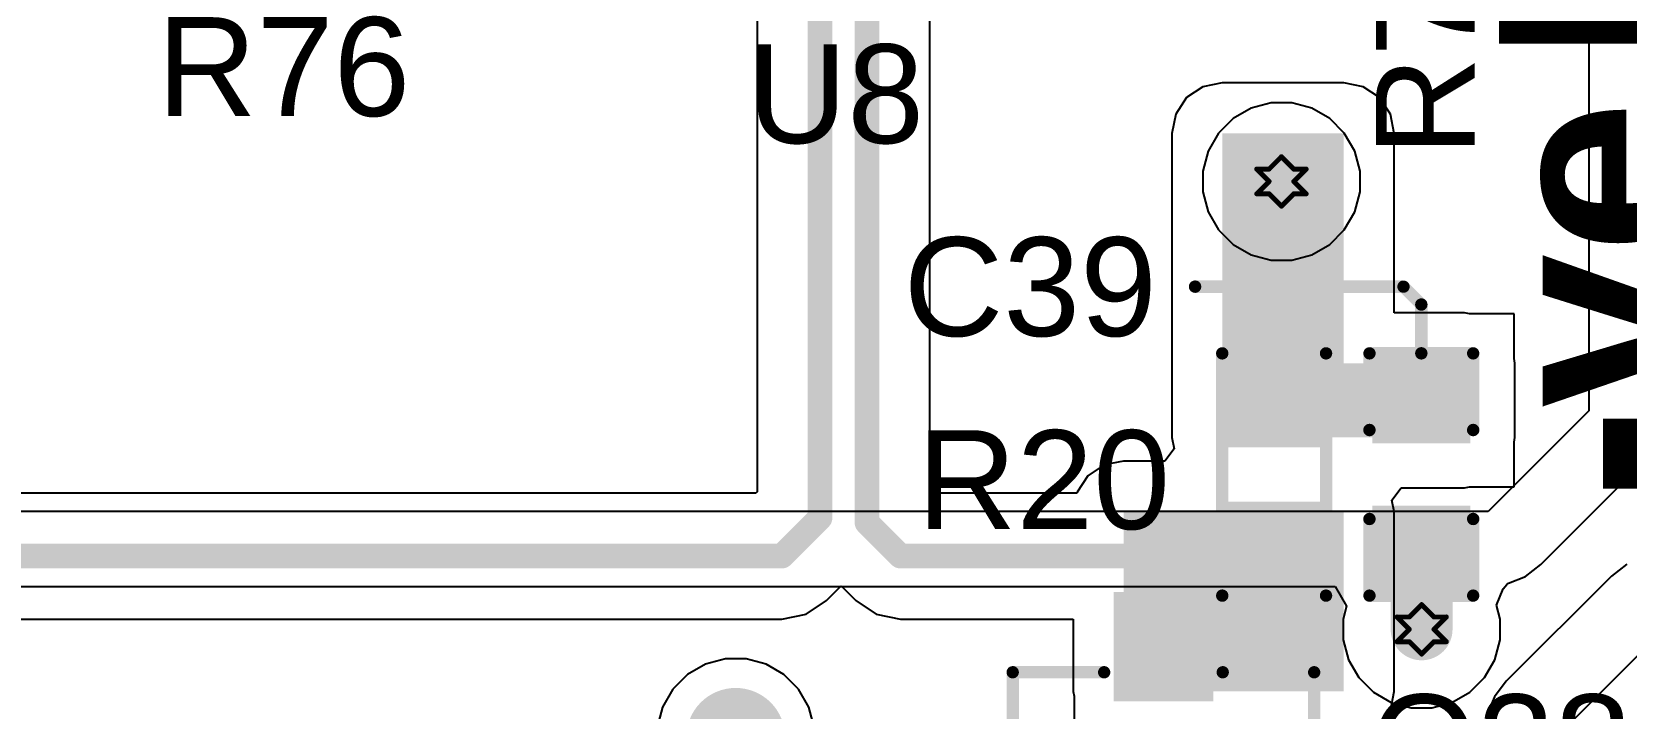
# Model space of a CAD drawing. Header units: inches. Extents: x -3 to 5437, y -3 to 5435.
# Drawn here: x 170.84 to 187.23, y 19.9 to 26.85 of the extents above; entities that cross this region are included whole.
import ezdxf

# ---------------------------------------------------------------- set-up
doc = ezdxf.new("R2010")
doc.units = ezdxf.units.IN
for name, color, linetype in [('Bottom Layer', 5, 'Continuous'), ('Bottom Solder', 6, 'Continuous'), ('Drill Drawing', 1, 'Continuous'), ('GND', 16, 'Continuous'), ('PWR', 76, 'Continuous'), ('Top Layer', 1, 'Continuous'), ('Top Overlay', 2, 'Continuous'), ('Top Paste', 8, 'Continuous'), ('Top Solder', 216, 'Continuous'), ('Via Holes', 16, 'Continuous')]:
    doc.layers.add(name, color=color, linetype=linetype)
doc.styles.add('Arial', font='', dxfattribs={"height": 0.2})
doc.styles.add('Arial_Bold', font='', dxfattribs={"height": 0.2})
doc.styles.get('Arial').set_extended_font_data('Arial')
doc.styles.get('Arial_Bold').set_extended_font_data('Arial', bold=True)

# ---------------------------------------------------------------- blocks, each defined once
blk = doc.blocks.new('SOT_23_152')
at = {"layer": 'Top Layer'}
for points in [[(-0.41, 1.46), (0.41, 1.46), (0.41, 0.54), (-0.41, 0.54)], [(-1.36, -0.54), (-0.54, -0.54), (-0.54, -1.46), (-1.36, -1.46)], [(0.54, -0.54), (1.36, -0.54), (1.36, -1.46), (0.54, -1.46)]]:
    blk.add_hatch(color=1, dxfattribs=at).paths.add_polyline_path(points)
at = {"layer": 'Top Paste'}
for points in [[(-0.41, 1.46), (0.41, 1.46), (0.41, 0.54), (-0.41, 0.54)], [(-1.36, -0.54), (-0.54, -0.54), (-0.54, -1.46), (-1.36, -1.46)], [(0.54, -0.54), (1.36, -0.54), (1.36, -1.46), (0.54, -1.46)]]:
    blk.add_hatch(color=8, dxfattribs=at).paths.add_polyline_path(points)
at = {"layer": 'Top Solder'}
for points in [[(-0.512, 1.562), (0.512, 1.562), (0.512, 0.438), (-0.512, 0.438)], [(-1.462, -0.438), (-0.438, -0.438), (-0.438, -1.562), (-1.462, -1.562)], [(0.438, -0.438), (1.462, -0.438), (1.462, -1.562), (0.438, -1.562)]]:
    blk.add_hatch(color=216, dxfattribs=at).paths.add_polyline_path(points)
at = {"layer": 'Top Overlay'}
for points in [[(-1.549, -0.686, 0.127, 0.127, 0), (-1.549, 0.737, 0.127, 0.127, 0)], [(-1.549, 0.737, 0.127, 0.127, 0), (-0.61, 0.737, 0.127, 0.127, 0)], [(0.61, 0.737, 0.127, 0.127, 0), (1.549, 0.737, 0.127, 0.127, 0)], [(1.549, -0.686, 0.127, 0.127, 0), (1.549, 0.737, 0.127, 0.127, 0)], [(-0.33, -0.737, 0.127, 0.127, 0), (0.33, -0.737, 0.127, 0.127, 0)]]:
    blk.add_lwpolyline(points, format="xyseb", dxfattribs=at)
for points in [[(-1.581, 0.737, 0.0635, 0.0635, 1), (-1.518, 0.737, 0.0635, 0.0635, 1)], [(-1.581, 0.737, 0.0635, 0.0635, 1), (-1.518, 0.737, 0.0635, 0.0635, 1)], [(-0.641, 0.737, 0.0635, 0.0635, 1), (-0.578, 0.737, 0.0635, 0.0635, 1)], [(0.578, 0.737, 0.0635, 0.0635, 1), (0.641, 0.737, 0.0635, 0.0635, 1)], [(1.518, 0.737, 0.0635, 0.0635, 1), (1.581, 0.737, 0.0635, 0.0635, 1)], [(1.518, 0.737, 0.0635, 0.0635, 1), (1.581, 0.737, 0.0635, 0.0635, 1)], [(-1.581, -0.686, 0.0635, 0.0635, 1), (-1.518, -0.686, 0.0635, 0.0635, 1)], [(1.518, -0.686, 0.0635, 0.0635, 1), (1.581, -0.686, 0.0635, 0.0635, 1)], [(-0.362, -0.737, 0.0635, 0.0635, 1), (-0.298, -0.737, 0.0635, 0.0635, 1)], [(0.298, -0.737, 0.0635, 0.0635, 1), (0.362, -0.737, 0.0635, 0.0635, 1)], [(-1.636, -1.143, 0.254, 0.254, 1), (-1.819, -1.143, 0.254, 0.254, 1)], [(-1.882, -1.143, 0.127, 0.127, 1), (-1.755, -1.143, 0.127, 0.127, 1)], [(-1.699, -1.143, 0.127, 0.127, 1), (-1.572, -1.143, 0.127, 0.127, 1)]]:
    blk.add_lwpolyline(points, format="xyseb", close=True, dxfattribs=at)
blk = doc.blocks.new('RES_0603_441')
at = {"layer": 'Top Layer'}
for points in [[(-0.381, 0.4445), (-0.381, -0.4445), (-1.143, -0.4445), (-1.143, 0.4445)], [(1.143, 0.4445), (1.143, -0.4445), (0.381, -0.4445), (0.381, 0.4445)]]:
    blk.add_hatch(color=1, dxfattribs=at).paths.add_polyline_path(points)
at = {"layer": 'Top Paste'}
for points in [[(-0.381, 0.4445), (-0.381, -0.4445), (-1.143, -0.4445), (-1.143, 0.4445)], [(1.143, 0.4445), (1.143, -0.4445), (0.381, -0.4445), (0.381, 0.4445)]]:
    blk.add_hatch(color=8, dxfattribs=at).paths.add_polyline_path(points)
at = {"layer": 'Top Solder'}
for points in [[(-0.2794, 0.5461), (-0.2794, -0.5461), (-1.2446, -0.5461), (-1.2446, 0.5461)], [(1.2446, 0.5461), (1.2446, -0.5461), (0.2794, -0.5461), (0.2794, 0.5461)]]:
    blk.add_hatch(color=216, dxfattribs=at).paths.add_polyline_path(points)
at = {"layer": 'Top Overlay'}
for points in [[(-1.2446, 0.5334, 0.127, 0.127, 0), (-1.2446, -0.5334, 0.127, 0.127, 0)], [(-1.2446, 0.5334, 0.127, 0.127, 0), (1.2446, 0.5334, 0.127, 0.127, 0)], [(1.2446, 0.5334, 0.127, 0.127, 0), (1.2446, -0.5334, 0.127, 0.127, 0)], [(-1.2446, -0.5334, 0.127, 0.127, 0), (1.2446, -0.5334, 0.127, 0.127, 0)]]:
    blk.add_lwpolyline(points, format="xyseb", dxfattribs=at)
for points in [[(-1.27635, 0.5334, 0.0635, 0.0635, 1), (-1.21285, 0.5334, 0.0635, 0.0635, 1)], [(-1.27635, 0.5334, 0.0635, 0.0635, 1), (-1.21285, 0.5334, 0.0635, 0.0635, 1)], [(1.21285, 0.5334, 0.0635, 0.0635, 1), (1.27635, 0.5334, 0.0635, 0.0635, 1)], [(1.21285, 0.5334, 0.0635, 0.0635, 1), (1.27635, 0.5334, 0.0635, 0.0635, 1)], [(-1.27635, -0.5334, 0.0635, 0.0635, 1), (-1.21285, -0.5334, 0.0635, 0.0635, 1)], [(-1.27635, -0.5334, 0.0635, 0.0635, 1), (-1.21285, -0.5334, 0.0635, 0.0635, 1)], [(1.21285, -0.5334, 0.0635, 0.0635, 1), (1.27635, -0.5334, 0.0635, 0.0635, 1)], [(1.21285, -0.5334, 0.0635, 0.0635, 1), (1.27635, -0.5334, 0.0635, 0.0635, 1)]]:
    blk.add_lwpolyline(points, format="xyseb", close=True, dxfattribs=at)
blk = doc.blocks.new('C__0603_478')
at = {"layer": 'Top Layer'}
for points in [[(-0.381, 0.445), (-0.381, -0.445), (-1.143, -0.445), (-1.143, 0.445)], [(1.143, 0.445), (1.143, -0.445), (0.381, -0.445), (0.381, 0.445)]]:
    blk.add_hatch(color=1, dxfattribs=at).paths.add_polyline_path(points)
at = {"layer": 'Top Paste'}
for points in [[(-0.381, 0.445), (-0.381, -0.445), (-1.143, -0.445), (-1.143, 0.445)], [(1.143, 0.445), (1.143, -0.445), (0.381, -0.445), (0.381, 0.445)]]:
    blk.add_hatch(color=8, dxfattribs=at).paths.add_polyline_path(points)
at = {"layer": 'Top Solder'}
for points in [[(-0.321, 0.504), (-0.321, -0.504), (-1.203, -0.504), (-1.203, 0.504)], [(1.203, 0.504), (1.203, -0.504), (0.321, -0.504), (0.321, 0.504)]]:
    blk.add_hatch(color=216, dxfattribs=at).paths.add_polyline_path(points)
at = {"layer": 'Top Overlay'}
for points in [[(-1.245, -0.533, 0.127, 0.127, 0), (-1.245, 0.533, 0.127, 0.127, 0)], [(-0.457, 0.533, 0.127, 0.127, 0), (-1.245, 0.533, 0.127, 0.127, 0)], [(1.245, 0.533, 0.127, 0.127, 0), (0.457, 0.533, 0.127, 0.127, 0)], [(1.245, -0.533, 0.127, 0.127, 0), (1.245, 0.533, 0.127, 0.127, 0)], [(-0.457, -0.533, 0.127, 0.127, 0), (-1.245, -0.533, 0.127, 0.127, 0)], [(1.245, -0.533, 0.127, 0.127, 0), (0.457, -0.533, 0.127, 0.127, 0)]]:
    blk.add_lwpolyline(points, format="xyseb", dxfattribs=at)
for points in [[(-1.276, 0.533, 0.0635, 0.0635, 1), (-1.213, 0.533, 0.0635, 0.0635, 1)], [(-1.276, 0.533, 0.0635, 0.0635, 1), (-1.213, 0.533, 0.0635, 0.0635, 1)], [(-0.489, 0.533, 0.0635, 0.0635, 1), (-0.425, 0.533, 0.0635, 0.0635, 1)], [(0.425, 0.533, 0.0635, 0.0635, 1), (0.489, 0.533, 0.0635, 0.0635, 1)], [(1.213, 0.533, 0.0635, 0.0635, 1), (1.276, 0.533, 0.0635, 0.0635, 1)], [(1.213, 0.533, 0.0635, 0.0635, 1), (1.276, 0.533, 0.0635, 0.0635, 1)], [(-1.276, -0.533, 0.0635, 0.0635, 1), (-1.213, -0.533, 0.0635, 0.0635, 1)], [(-1.276, -0.533, 0.0635, 0.0635, 1), (-1.213, -0.533, 0.0635, 0.0635, 1)], [(-0.489, -0.533, 0.0635, 0.0635, 1), (-0.425, -0.533, 0.0635, 0.0635, 1)], [(0.425, -0.533, 0.0635, 0.0635, 1), (0.489, -0.533, 0.0635, 0.0635, 1)], [(1.213, -0.533, 0.0635, 0.0635, 1), (1.276, -0.533, 0.0635, 0.0635, 1)], [(1.213, -0.533, 0.0635, 0.0635, 1), (1.276, -0.533, 0.0635, 0.0635, 1)]]:
    blk.add_lwpolyline(points, format="xyseb", close=True, dxfattribs=at)

msp = doc.modelspace()

# ---------------------------------------------------------------- hatches: boundary and pattern name
at = {"layer": 'Bottom Layer'}
h = msp.add_hatch(color=5, dxfattribs=at)
edge = h.paths.add_edge_path()
edge.add_arc((183.683, 25.313), 0.3, 0, 360)
h = msp.add_hatch(color=5, dxfattribs=at)
edge = h.paths.add_edge_path()
edge.add_arc((185.124, 20.711), 0.3, 0, 360)
at = {"layer": 'Bottom Solder'}
h = msp.add_hatch(color=6, dxfattribs=at)
edge = h.paths.add_edge_path()
edge.add_arc((183.683, 25.313), 0.15, 0, 360)
h = msp.add_hatch(color=6, dxfattribs=at)
edge = h.paths.add_edge_path()
edge.add_arc((185.124, 20.711), 0.15, 0, 360)
at = {"layer": 'GND'}
h = msp.add_hatch(color=16, dxfattribs=at)
edge = h.paths.add_edge_path()
edge.add_arc((183.683, 25.313), 0.3, 0, 360)
h = msp.add_hatch(color=16, dxfattribs=at)
edge = h.paths.add_edge_path()
edge.add_arc((185.124, 20.711), 0.3, 0, 360)
at = {"layer": 'PWR'}
h = msp.add_hatch(color=76, dxfattribs=at)
edge = h.paths.add_edge_path()
edge.add_arc((183.683, 25.313), 0.3, 0, 360)
h = msp.add_hatch(color=76, dxfattribs=at)
edge = h.paths.add_edge_path()
edge.add_arc((185.124, 20.711), 0.3, 0, 360)
at = {"layer": 'Top Layer'}
for points in [[(183.074, 22.683), (184.324, 22.683), (184.324, 25.807), (183.074, 25.807)], [(183.074, 22.683), (185.566, 22.683), (185.566, 23.445), (183.074, 23.445)], [(182.06, 20.073), (184.324, 20.073), (184.324, 21.921), (182.06, 21.921)]]:
    msp.add_hatch(color=1, dxfattribs=at).paths.add_polyline_path(points)
h = msp.add_hatch(color=1, dxfattribs=at)
edge = h.paths.add_edge_path()
edge.add_arc((183.683, 25.313), 0.3, 0, 360)
h = msp.add_hatch(color=1, dxfattribs=at)
edge = h.paths.add_edge_path()
edge.add_arc((185.124, 20.711), 0.3, 0, 360)
at = {"layer": 'Top Solder'}
h = msp.add_hatch(color=216, dxfattribs=at)
edge = h.paths.add_edge_path()
edge.add_arc((183.683, 25.313), 0.15, 0, 360)
h = msp.add_hatch(color=216, dxfattribs=at)
edge = h.paths.add_edge_path()
edge.add_arc((185.124, 20.711), 0.15, 0, 360)
at = {"layer": 'Via Holes'}
h = msp.add_hatch(color=7, dxfattribs=at)
edge = h.paths.add_edge_path()
edge.add_arc((183.683, 25.313), 0.15, 0, 360)
h = msp.add_hatch(color=7, dxfattribs=at)
edge = h.paths.add_edge_path()
edge.add_arc((185.124, 20.711), 0.15, 0, 360)

# ---------------------------------------------------------------- linework, layer by layer
at = {"layer": 'Bottom Layer'}
for p, q in [((183.371, 26.066), (183.187, 25.959)), ((183.577, 26.121), (183.371, 26.066)), ((183.789, 26.121), (183.577, 26.121)), ((183.995, 26.066), (183.789, 26.121)), ((184.179, 25.959), (183.995, 26.066)), ((183.187, 25.959), (183.036, 25.809)), ((184.329, 25.809), (184.179, 25.959)), ((183.036, 25.809), (182.93, 25.625)), ((184.436, 25.625), (184.329, 25.809)), ((182.93, 25.625), (182.875, 25.419)), ((184.491, 25.419), (184.436, 25.625)), ((182.875, 25.419), (182.875, 25.206)), ((184.491, 25.206), (184.491, 25.419)), ((182.875, 25.206), (182.93, 25.001)), ((184.436, 25.001), (184.491, 25.206)), ((182.93, 25.001), (183.036, 24.817)), ((184.329, 24.817), (184.436, 25.001)), ((183.036, 24.817), (183.187, 24.666)), ((184.179, 24.666), (184.329, 24.817)), ((183.187, 24.666), (183.371, 24.56)), ((183.995, 24.56), (184.179, 24.666)), ((183.371, 24.56), (183.577, 24.505)), ((183.577, 24.505), (183.789, 24.505)), ((183.789, 24.505), (183.995, 24.56)), ((187.235, 21.381), (187.075, 21.259)), ((187.075, 21.259), (185.994, 20.178)), ((187.075, 21.259), (187.075, 21.259)), ((186.538, 19.634), (187.619, 20.715)), ((185.994, 20.178), (185.872, 20.018)), ((185.994, 20.178), (185.994, 20.178)), ((185.872, 20.018), (185.795, 19.833))]:
    msp.add_line(p, q, dxfattribs=at)
at = {"layer": 'Drill Drawing'}
for points in [[(183.556, 25.44, 0.0508, 0.0508, 0), (183.683, 25.567, 0.0508, 0.0508, 0)], [(183.683, 25.567, 0.0508, 0.0508, 0), (183.81, 25.44, 0.0508, 0.0508, 0)], [(183.429, 25.44, 0.0508, 0.0508, 0), (183.556, 25.313, 0.0508, 0.0508, 0)], [(183.429, 25.44, 0.0508, 0.0508, 0), (183.556, 25.44, 0.0508, 0.0508, 0)], [(183.81, 25.44, 0.0508, 0.0508, 0), (183.937, 25.44, 0.0508, 0.0508, 0)], [(183.81, 25.313, 0.0508, 0.0508, 0), (183.937, 25.44, 0.0508, 0.0508, 0)], [(183.429, 25.186, 0.0508, 0.0508, 0), (183.556, 25.313, 0.0508, 0.0508, 0)], [(183.81, 25.313, 0.0508, 0.0508, 0), (183.937, 25.186, 0.0508, 0.0508, 0)], [(183.429, 25.186, 0.0508, 0.0508, 0), (183.556, 25.186, 0.0508, 0.0508, 0)], [(183.556, 25.186, 0.0508, 0.0508, 0), (183.683, 25.059, 0.0508, 0.0508, 0)], [(183.683, 25.059, 0.0508, 0.0508, 0), (183.81, 25.186, 0.0508, 0.0508, 0)], [(183.81, 25.186, 0.0508, 0.0508, 0), (183.937, 25.186, 0.0508, 0.0508, 0)], [(184.997, 20.838, 0.0508, 0.0508, 0), (185.124, 20.965, 0.0508, 0.0508, 0)], [(185.124, 20.965, 0.0508, 0.0508, 0), (185.251, 20.838, 0.0508, 0.0508, 0)], [(184.87, 20.838, 0.0508, 0.0508, 0), (184.997, 20.711, 0.0508, 0.0508, 0)], [(184.87, 20.838, 0.0508, 0.0508, 0), (184.997, 20.838, 0.0508, 0.0508, 0)], [(185.251, 20.838, 0.0508, 0.0508, 0), (185.378, 20.838, 0.0508, 0.0508, 0)], [(185.251, 20.711, 0.0508, 0.0508, 0), (185.378, 20.838, 0.0508, 0.0508, 0)], [(184.87, 20.584, 0.0508, 0.0508, 0), (184.997, 20.711, 0.0508, 0.0508, 0)], [(185.251, 20.711, 0.0508, 0.0508, 0), (185.378, 20.584, 0.0508, 0.0508, 0)], [(184.87, 20.584, 0.0508, 0.0508, 0), (184.997, 20.584, 0.0508, 0.0508, 0)], [(184.997, 20.584, 0.0508, 0.0508, 0), (185.124, 20.457, 0.0508, 0.0508, 0)], [(185.124, 20.457, 0.0508, 0.0508, 0), (185.251, 20.584, 0.0508, 0.0508, 0)], [(185.251, 20.584, 0.0508, 0.0508, 0), (185.378, 20.584, 0.0508, 0.0508, 0)]]:
    msp.add_lwpolyline(points, format="xyseb", dxfattribs=at)
for points in [[(183.67, 25.567, 0.0254, 0.0254, 1), (183.696, 25.567, 0.0254, 0.0254, 1)], [(183.67, 25.567, 0.0254, 0.0254, 1), (183.696, 25.567, 0.0254, 0.0254, 1)], [(183.416, 25.44, 0.0254, 0.0254, 1), (183.442, 25.44, 0.0254, 0.0254, 1)], [(183.416, 25.44, 0.0254, 0.0254, 1), (183.442, 25.44, 0.0254, 0.0254, 1)], [(183.543, 25.44, 0.0254, 0.0254, 1), (183.569, 25.44, 0.0254, 0.0254, 1)], [(183.543, 25.44, 0.0254, 0.0254, 1), (183.569, 25.44, 0.0254, 0.0254, 1)], [(183.797, 25.44, 0.0254, 0.0254, 1), (183.823, 25.44, 0.0254, 0.0254, 1)], [(183.797, 25.44, 0.0254, 0.0254, 1), (183.823, 25.44, 0.0254, 0.0254, 1)], [(183.924, 25.44, 0.0254, 0.0254, 1), (183.95, 25.44, 0.0254, 0.0254, 1)], [(183.924, 25.44, 0.0254, 0.0254, 1), (183.95, 25.44, 0.0254, 0.0254, 1)], [(183.543, 25.313, 0.0254, 0.0254, 1), (183.569, 25.313, 0.0254, 0.0254, 1)], [(183.543, 25.313, 0.0254, 0.0254, 1), (183.569, 25.313, 0.0254, 0.0254, 1)], [(183.797, 25.313, 0.0254, 0.0254, 1), (183.823, 25.313, 0.0254, 0.0254, 1)], [(183.797, 25.313, 0.0254, 0.0254, 1), (183.823, 25.313, 0.0254, 0.0254, 1)], [(183.416, 25.186, 0.0254, 0.0254, 1), (183.442, 25.186, 0.0254, 0.0254, 1)], [(183.416, 25.186, 0.0254, 0.0254, 1), (183.442, 25.186, 0.0254, 0.0254, 1)], [(183.543, 25.186, 0.0254, 0.0254, 1), (183.569, 25.186, 0.0254, 0.0254, 1)], [(183.543, 25.186, 0.0254, 0.0254, 1), (183.569, 25.186, 0.0254, 0.0254, 1)], [(183.67, 25.059, 0.0254, 0.0254, 1), (183.696, 25.059, 0.0254, 0.0254, 1)], [(183.67, 25.059, 0.0254, 0.0254, 1), (183.696, 25.059, 0.0254, 0.0254, 1)], [(183.797, 25.186, 0.0254, 0.0254, 1), (183.823, 25.186, 0.0254, 0.0254, 1)], [(183.797, 25.186, 0.0254, 0.0254, 1), (183.823, 25.186, 0.0254, 0.0254, 1)], [(183.924, 25.186, 0.0254, 0.0254, 1), (183.95, 25.186, 0.0254, 0.0254, 1)], [(183.924, 25.186, 0.0254, 0.0254, 1), (183.95, 25.186, 0.0254, 0.0254, 1)], [(185.111, 20.965, 0.0254, 0.0254, 1), (185.137, 20.965, 0.0254, 0.0254, 1)], [(185.111, 20.965, 0.0254, 0.0254, 1), (185.137, 20.965, 0.0254, 0.0254, 1)], [(184.857, 20.838, 0.0254, 0.0254, 1), (184.883, 20.838, 0.0254, 0.0254, 1)], [(184.857, 20.838, 0.0254, 0.0254, 1), (184.883, 20.838, 0.0254, 0.0254, 1)], [(184.984, 20.838, 0.0254, 0.0254, 1), (185.01, 20.838, 0.0254, 0.0254, 1)], [(184.984, 20.838, 0.0254, 0.0254, 1), (185.01, 20.838, 0.0254, 0.0254, 1)], [(185.238, 20.838, 0.0254, 0.0254, 1), (185.264, 20.838, 0.0254, 0.0254, 1)], [(185.238, 20.838, 0.0254, 0.0254, 1), (185.264, 20.838, 0.0254, 0.0254, 1)], [(185.365, 20.838, 0.0254, 0.0254, 1), (185.391, 20.838, 0.0254, 0.0254, 1)], [(185.365, 20.838, 0.0254, 0.0254, 1), (185.391, 20.838, 0.0254, 0.0254, 1)], [(184.984, 20.711, 0.0254, 0.0254, 1), (185.01, 20.711, 0.0254, 0.0254, 1)], [(184.984, 20.711, 0.0254, 0.0254, 1), (185.01, 20.711, 0.0254, 0.0254, 1)], [(185.238, 20.711, 0.0254, 0.0254, 1), (185.264, 20.711, 0.0254, 0.0254, 1)], [(185.238, 20.711, 0.0254, 0.0254, 1), (185.264, 20.711, 0.0254, 0.0254, 1)], [(184.857, 20.584, 0.0254, 0.0254, 1), (184.883, 20.584, 0.0254, 0.0254, 1)], [(184.857, 20.584, 0.0254, 0.0254, 1), (184.883, 20.584, 0.0254, 0.0254, 1)], [(184.984, 20.584, 0.0254, 0.0254, 1), (185.01, 20.584, 0.0254, 0.0254, 1)], [(184.984, 20.584, 0.0254, 0.0254, 1), (185.01, 20.584, 0.0254, 0.0254, 1)], [(185.238, 20.584, 0.0254, 0.0254, 1), (185.264, 20.584, 0.0254, 0.0254, 1)], [(185.238, 20.584, 0.0254, 0.0254, 1), (185.264, 20.584, 0.0254, 0.0254, 1)], [(185.365, 20.584, 0.0254, 0.0254, 1), (185.391, 20.584, 0.0254, 0.0254, 1)], [(185.365, 20.584, 0.0254, 0.0254, 1), (185.391, 20.584, 0.0254, 0.0254, 1)], [(185.111, 20.457, 0.0254, 0.0254, 1), (185.137, 20.457, 0.0254, 0.0254, 1)], [(185.111, 20.457, 0.0254, 0.0254, 1), (185.137, 20.457, 0.0254, 0.0254, 1)]]:
    msp.add_lwpolyline(points, format="xyseb", close=True, dxfattribs=at)
at = {"layer": 'GND'}
for p, q in [((183.371, 26.066), (183.187, 25.959)), ((183.577, 26.121), (183.371, 26.066)), ((183.789, 26.121), (183.577, 26.121)), ((183.995, 26.066), (183.789, 26.121)), ((184.179, 25.959), (183.995, 26.066)), ((183.187, 25.959), (183.036, 25.809)), ((184.329, 25.809), (184.179, 25.959)), ((183.036, 25.809), (182.93, 25.625)), ((184.436, 25.625), (184.329, 25.809)), ((182.93, 25.625), (182.875, 25.419)), ((184.491, 25.419), (184.436, 25.625)), ((182.875, 25.419), (182.875, 25.206)), ((184.491, 25.206), (184.491, 25.419)), ((182.875, 25.206), (182.93, 25.001)), ((184.436, 25.001), (184.491, 25.206)), ((182.93, 25.001), (183.036, 24.817)), ((184.329, 24.817), (184.436, 25.001)), ((183.036, 24.817), (183.187, 24.666)), ((184.179, 24.666), (184.329, 24.817)), ((183.187, 24.666), (183.371, 24.56)), ((183.995, 24.56), (184.179, 24.666)), ((183.371, 24.56), (183.577, 24.505)), ((183.577, 24.505), (183.789, 24.505)), ((183.789, 24.505), (183.995, 24.56))]:
    msp.add_line(p, q, dxfattribs=at)
at = {"layer": 'PWR'}
for p, q in [((186.842, 29.439), (186.842, 22.957)), ((186.842, 22.957), (185.807, 21.921)), ((186.35, 21.378), (187.386, 22.413)), ((185.807, 21.921), (155.931, 21.921)), ((186.191, 21.255), (186.35, 21.378)), ((186.35, 21.378), (186.35, 21.378)), ((164.354, 21.152), (184.234, 21.152)), ((184.234, 21.152), (184.351, 20.949)), ((185.962, 21.126), (185.999, 21.171)), ((185.999, 21.171), (186.018, 21.184)), ((186.018, 21.184), (186.191, 21.255)), ((185.894, 20.959), (185.962, 21.126)), ((184.351, 20.949), (184.316, 20.817)), ((184.316, 20.817), (184.316, 20.604)), ((185.932, 20.817), (185.894, 20.959)), ((185.932, 20.604), (185.932, 20.817)), ((184.316, 20.604), (184.371, 20.399)), ((185.877, 20.399), (185.932, 20.604)), ((177.761, 20.354), (177.577, 20.247)), ((177.967, 20.409), (177.761, 20.354)), ((178.18, 20.409), (177.967, 20.409)), ((178.385, 20.354), (178.18, 20.409)), ((178.569, 20.247), (178.385, 20.354)), ((184.371, 20.399), (184.477, 20.215)), ((185.77, 20.215), (185.877, 20.399)), ((177.577, 20.247), (177.427, 20.097)), ((178.72, 20.097), (178.569, 20.247)), ((184.477, 20.215), (184.628, 20.064)), ((185.62, 20.064), (185.77, 20.215)), ((177.427, 20.097), (177.32, 19.913)), ((178.826, 19.913), (178.72, 20.097)), ((184.628, 20.064), (184.812, 19.958)), ((185.436, 19.958), (185.62, 20.064)), ((177.32, 19.913), (177.265, 19.707)), ((178.881, 19.707), (178.826, 19.913)), ((184.812, 19.958), (185.017, 19.903)), ((185.017, 19.903), (185.23, 19.903)), ((185.23, 19.903), (185.436, 19.958))]:
    msp.add_line(p, q, dxfattribs=at)
at = {"layer": 'Top Layer'}
for p, q in [((178.292, 27.159), (178.292, 22.124)), ((180.07, 22.111), (180.07, 27.185)), ((182.876, 26.286), (182.708, 26.174)), ((183.074, 26.325), (182.876, 26.286)), ((184.324, 26.325), (183.074, 26.325)), ((184.523, 26.286), (184.324, 26.325)), ((184.691, 26.174), (184.523, 26.286)), ((182.708, 26.174), (182.596, 26.005)), ((184.803, 26.005), (184.691, 26.174)), ((182.596, 26.005), (182.556, 25.807)), ((184.842, 25.807), (184.803, 26.005)), ((182.556, 25.807), (182.556, 23.445)), ((184.842, 23.963), (184.842, 25.807)), ((185.566, 23.963), (184.842, 23.963)), ((185.616, 23.953), (185.566, 23.963)), ((186.074, 23.953), (185.616, 23.953)), ((186.074, 23.495), (186.074, 23.953)), ((182.556, 23.445), (182.556, 22.683)), ((186.083, 23.445), (186.074, 23.495)), ((186.083, 22.683), (186.083, 23.445)), ((182.556, 22.683), (182.579, 22.566)), ((186.074, 22.633), (186.083, 22.683)), ((186.074, 22.175), (186.074, 22.633)), ((182.579, 22.566), (182.485, 22.439)), ((181.862, 22.4), (181.694, 22.287)), ((182.06, 22.439), (181.862, 22.4)), ((182.485, 22.439), (182.06, 22.439)), ((181.694, 22.287), (181.582, 22.119)), ((184.819, 22.038), (184.913, 22.165)), ((184.913, 22.165), (185.566, 22.165)), ((185.566, 22.165), (185.616, 22.175)), ((185.616, 22.175), (186.074, 22.175)), ((178.28, 22.111), (168.615, 22.111)), ((178.292, 22.124), (178.28, 22.111)), ((181.58, 22.111), (180.07, 22.111)), ((181.582, 22.119), (181.58, 22.111)), ((184.842, 21.921), (184.819, 22.038)), ((184.842, 20.073), (184.842, 21.921)), ((179.006, 21.006), (179.157, 21.157)), ((179.157, 21.157), (179.308, 21.006)), ((178.796, 20.866), (179.006, 21.006)), ((179.308, 21.006), (179.518, 20.866)), ((168.615, 20.816), (178.548, 20.816)), ((178.548, 20.816), (178.796, 20.866)), ((179.518, 20.866), (179.766, 20.816)), ((179.766, 20.816), (181.542, 20.816)), ((181.542, 20.816), (181.542, 20.073)), ((181.542, 20.073), (181.552, 20.023)), ((181.552, 20.023), (181.552, 19.565)), ((184.803, 19.875), (184.842, 20.073))]:
    msp.add_line(p, q, dxfattribs=at)
for points in [[(179.422, 21.808, 0.254, 0.254, 0), (179.422, 65.459, 0.254, 0.254, 0)], [(178.94, 21.856, 0.254, 0.254, 0), (178.94, 65.259, 0.254, 0.254, 0)], [(178.548, 21.464, 0.254, 0.254, 0), (178.94, 21.856, 0.254, 0.254, 0)], [(179.422, 21.808, 0.254, 0.254, 0), (179.766, 21.464, 0.254, 0.254, 0)], [(185.124, 20.711, 0.635, 0.635, 0), (185.124, 21.537, 0.635, 0.635, 0)], [(167.662, 21.464, 0.254, 0.254, 0), (178.548, 21.464, 0.254, 0.254, 0)], [(179.766, 21.464, 0.254, 0.254, 0), (183.608, 21.464, 0.254, 0.254, 0)], [(178.073, 17.904, 1.016, 1.016, 0), (178.073, 19.601, 1.016, 1.016, 0)]]:
    msp.add_lwpolyline(points, format="xyseb", dxfattribs=at)
for points in [[(178.876, 21.856, 0.127, 0.127, 1), (179.003, 21.856, 0.127, 0.127, 1)], [(178.876, 21.856, 0.127, 0.127, 1), (179.003, 21.856, 0.127, 0.127, 1)], [(179.359, 21.808, 0.127, 0.127, 1), (179.486, 21.808, 0.127, 0.127, 1)], [(179.359, 21.808, 0.127, 0.127, 1), (179.486, 21.808, 0.127, 0.127, 1)], [(184.965, 21.537, 0.318, 0.318, 1), (185.283, 21.537, 0.318, 0.318, 1)], [(178.484, 21.464, 0.127, 0.127, 1), (178.611, 21.464, 0.127, 0.127, 1)], [(178.484, 21.464, 0.127, 0.127, 1), (178.611, 21.464, 0.127, 0.127, 1)], [(179.703, 21.464, 0.127, 0.127, 1), (179.83, 21.464, 0.127, 0.127, 1)], [(179.703, 21.464, 0.127, 0.127, 1), (179.83, 21.464, 0.127, 0.127, 1)], [(183.544, 21.464, 0.127, 0.127, 1), (183.671, 21.464, 0.127, 0.127, 1)], [(184.965, 20.711, 0.318, 0.318, 1), (185.283, 20.711, 0.318, 0.318, 1)], [(177.819, 19.601, 0.508, 0.508, 1), (178.327, 19.601, 0.508, 0.508, 1)]]:
    msp.add_lwpolyline(points, format="xyseb", close=True, dxfattribs=at)
at = {"layer": 'Top Overlay'}
for points in [[(182.795, 24.232, 0.127, 0.127, 0), (184.937, 24.232, 0.127, 0.127, 0)], [(184.937, 24.232, 0.127, 0.127, 0), (185.121, 24.048, 0.127, 0.127, 0)], [(185.121, 23.547, 0.127, 0.127, 0), (185.121, 24.048, 0.127, 0.127, 0)]]:
    msp.add_lwpolyline(points, format="xyseb", dxfattribs=at)
for points in [[(182.763, 24.232, 0.0635, 0.0635, 1), (182.827, 24.232, 0.0635, 0.0635, 1)], [(184.906, 24.232, 0.0635, 0.0635, 1), (184.969, 24.232, 0.0635, 0.0635, 1)], [(184.906, 24.232, 0.0635, 0.0635, 1), (184.969, 24.232, 0.0635, 0.0635, 1)], [(185.089, 24.048, 0.0635, 0.0635, 1), (185.153, 24.048, 0.0635, 0.0635, 1)], [(185.089, 24.048, 0.0635, 0.0635, 1), (185.153, 24.048, 0.0635, 0.0635, 1)], [(185.089, 23.547, 0.0635, 0.0635, 1), (185.153, 23.547, 0.0635, 0.0635, 1)]]:
    msp.add_lwpolyline(points, format="xyseb", close=True, dxfattribs=at)

# ---------------------------------------------------------------- block references
for name, p, rotation in [('RES_0603_441', (183.608, 22.302), 90), ('C__0603_478', (185.121, 22.302), 270)]:
    msp.add_blockref(name, p, dxfattribs=dict(rotation=rotation))
msp.add_blockref('SOT_23_152', (182.47, 19.533))

# ---------------------------------------------------------------- texts
for s, height, style, p in [('DATA', 2.032, 'Arial_Bold', (187.95, 26.54)), ('R77', 1.016, 'Arial', (185.67, 25.571)), ('-ve', 2.032, 'Arial_Bold', (187.93, 22.044))]:
    msp.add_text(s, height=height, rotation=90, dxfattribs=dict(at, style=style)).set_placement(p)
at = {"layer": 'Top Overlay', "style": 'Arial'}
for s, p in [('R76', (172.124, 25.985)), ('U8', (178.195, 25.706)), ('C39', (179.799, 23.724)), ('R20', (179.935, 21.741)), ('Q38', (184.597, 19.026))]:
    msp.add_text(s, height=1.016, dxfattribs=at).set_placement(p)

doc.saveas('drawing.dxf')
